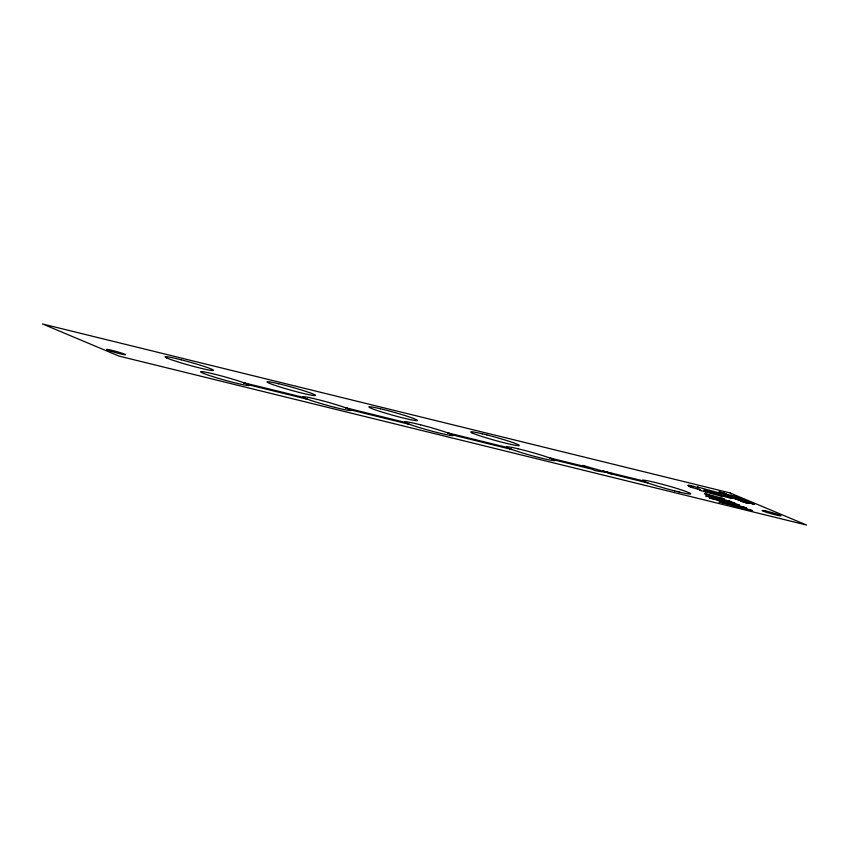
<?xml version="1.0" encoding="UTF-8"?>
<svg xmlns="http://www.w3.org/2000/svg" width="849" height="849" viewBox="0 0 849 849"><rect width="100%" height="100%" fill="white"/><g stroke="black" fill="none" stroke-linecap="round" stroke-linejoin="round"><path stroke-width="1.27" d="M731.636 496.336L726.33 495.009L726.85 495.222M733.971 498.183L739.309 499.509L738.789 499.297M716.333 493.566L703.895 490.011L713.744 492.42M736.614 498.48L730.405 496.707L731.573 496.952M719.676 493.428L720.504 493.301M699.756 490.223L700.658 490.096M721.045 492.728L723.019 493.142M711.589 497.535L705.71 495.901L711.632 497.482M730.342 495.954L728.538 495.37M735.298 498.565L736.072 498.713M741.071 499.647L745.687 500.889L743.48 500.21M744.86 501.908L741.548 500.846A27.911 1.751 15.6 0 0 740.848 500.666L739.001 499.785M736.699 497.737L734.64 496.941L735.743 497.164M750.696 503.361L745.104 501.366L746.229 501.568M739.001 500.273L740.434 500.57M746.929 501.281L745.337 500.942A29.906 1.878 15.6 0 1 744.637 500.772M735.117 496.485L734.449 496.347M724.972 493.64L727.137 494.426L721.045 492.781M722.244 493.099L718.912 491.836L724.94 493.513L722.52 492.717L723.783 493.195L723.051 493.057M730.352 498.076L732.252 498.246M688.008 485.288L689.908 485.458M746.398 502.735L747.704 503.043L745.475 502.279M729.323 496.028L730.267 496.23A11.483 0.722 15.6 0 1 730.925 496.4C742.238 499.658 722 494.405 730.002 496.081M732.825 497.026L731.891 496.824A11.483 0.722 15.6 0 1 731.233 496.665L729.333 496.092M731.583 497.036L733.133 497.503M719.994 498.193L724.186 498.788L704.383 493.587L713.988 496.707L710.655 496.23L713.011 497.217L718.18 497.949L731.689 501.939L729.28 500.921M733.048 497.461L732.496 497.174L733.78 497.567M705.668 492.017L722.403 496.463M738.726 500.05L742.663 500.963L740.243 500.167L741.506 500.613L740.784 500.507M699.077 487.825L690.088 485.49M721.639 494.107L713.818 492.441M721.226 495.731L730.246 498.055M688.709 486.265L693.442 487.347M697.857 487.071L720.398 493.258M716.662 493.556L727.306 496.474M743.544 501.865L743.851 501.939A11.546 0.722 15.6 0 1 744.509 502.099L746.441 502.682M705.561 491.985L699.905 490.287M278.589 383.727L283.067 384.83A25.183 1.581 15.6 0 1 312.007 393.575L314.13 394.467A25.183 1.581 15.6 0 1 303.878 393.575L299.4 392.471A25.183 1.581 15.6 0 1 270.544 383.748L268.337 382.835A25.183 1.581 15.6 0 1 278.663 383.759M380.511 408.783L385 409.876A25.194 1.581 15.6 0 1 413.887 418.61L416.063 419.512A25.183 1.581 15.6 0 1 405.811 418.621L401.333 417.517A25.194 1.581 15.6 0 1 372.424 408.783L370.27 407.891A25.194 1.581 15.6 0 1 380.543 408.793M482.328 433.797L486.817 434.9M738.099 499.562L736.635 499.286L738.736 499.976M212.25 373.624L216.739 374.727A25.194 1.581 15.6 0 1 245.616 383.451L247.791 384.364A25.183 1.581 15.6 0 1 237.54 383.461L233.061 382.368A25.194 1.581 15.6 0 1 204.153 373.634L201.998 372.732A25.194 1.581 15.6 0 1 212.25 373.624M517.922 448.75L522.411 449.853A25.183 1.581 15.6 0 1 551.351 458.587L553.474 459.479M679.136 491.985L674.647 490.881M749.667 502.926L749.136 502.905M743.321 500.178L742.037 499.923L742.716 500.178M736.794 497.684L735.818 497.281L740.954 498.745L732.05 495.922L733.366 496.241M243.631 382.708L302.997 397.29M404.92 422.346L345.554 407.753A25.321 1.592 15.6 0 1 348.769 408.985L349.724 409.409A25.183 1.581 15.6 0 1 339.473 408.518L334.994 407.414M506.736 447.37L447.487 432.799A25.194 1.581 15.6 0 1 452.506 434.921M642.651 480.767L602.96 471.015L613.18 473.965L608.064 473.158L647.745 482.911M248.736 384.852L308.091 399.433M410.025 424.489L350.658 409.897A25.194 1.581 15.6 0 0 348.684 408.963M452.591 434.943L511.841 449.503A25.3 1.592 15.6 0 1 508.636 448.272L507.681 447.858M554.408 459.967L591.636 469.115L595.372 470.686L607.969 472.681L582.807 465.411L586.542 466.971L549.303 457.823A25.321 1.592 15.6 0 1 552.519 459.054M734.417 496.432L730.31 495.137L736.338 496.803L733.918 496.007L735.17 496.463M730.225 496.134L732.952 496.888M744.414 500.719L742.419 500.178M741.92 501.027C737.102 499.912 746.568 502.512 742.695 501.228M743.798 501.833L745.401 502.332M181.145 359.785L176.656 358.681A25.183 1.581 15.6 0 0 166.5 357.811M420.595 424.829L416.106 423.725A25.194 1.581 15.6 0 0 405.875 422.834L407.998 423.736M538.744 457.484L543.233 458.587A25.183 1.581 15.6 0 0 552.497 459.054M741.92 500.942L742.631 501.122M733.748 497.429L736.667 498.427M738.45 499.976C741.464 500.645 736.263 499.074 738.619 499.944M735.361 498.713L740.859 500.157L734.024 498.246M730.172 495.774L731.668 496.315M743.851 500.645L742.525 500.252L749.359 502.237M724.144 494.001L722.807 493.534L729.641 495.455L724.208 493.938M724.802 493.683L725.916 494.086L722.319 493.142M697.432 488.982L691.203 487.337M729.652 495.678L730.331 495.933M727.487 496.707L732.135 498.183M688.146 485.352L693.23 486.965M719.825 493.492L721.597 494.076M700.51 490.022L697.454 488.982M748.192 502.3L751.439 503.139L743.894 500.708M747.863 502.566L752.904 503.722L752.384 503.51M645.728 482.147L643.584 481.256M508.636 448.272L509.814 448.75M347.581 408.507L348.769 408.985M306.075 398.68L303.931 397.788A25.194 1.581 15.6 0 1 314.183 398.68L318.662 399.773A25.183 1.581 15.6 0 1 347.602 408.518M733.44 496.315L738.874 497.832M753.933 504.157L754.464 504.38L739.001 500.337M738.418 498.968L737.898 498.756L746.971 501.239M730.214 495.689L730.745 495.912L724.781 494.351L725.301 494.574M688.635 486.275L691.086 487.294M472.086 432.905L474.23 433.807A25.183 1.581 15.6 0 0 503.202 442.552L507.638 443.645A25.183 1.581 15.6 0 0 517.869 444.536L515.736 443.634A25.183 1.581 15.6 0 0 486.859 434.921M166.404 357.79L168.548 358.692A25.183 1.581 15.6 0 0 197.52 367.437L201.956 368.519A25.183 1.581 15.6 0 0 212.186 369.411L210.064 368.519A25.183 1.581 15.6 0 0 181.177 359.796M721.109 495.731L722.52 496.474M697.74 487.061L699.194 487.825M243.589 382.697A25.194 1.581 15.6 0 1 248.64 384.82M335.047 407.424A25.183 1.581 15.6 0 1 303.093 397.321M405.015 422.377A25.183 1.581 15.6 0 0 436.97 432.481L441.416 433.563A25.183 1.581 15.6 0 0 451.636 434.455L449.514 433.563A25.183 1.581 15.6 0 0 420.626 424.84M472.182 432.937A25.183 1.581 15.6 0 1 482.412 433.828M538.797 457.494A25.183 1.581 15.6 0 1 509.888 448.771M508.731 448.304A25.183 1.581 15.6 0 1 518.007 448.771M679.126 491.985A25.183 1.581 15.6 0 0 689.367 492.876L687.244 491.985A25.183 1.581 15.6 0 0 658.357 483.261L653.836 482.147A25.183 1.581 15.6 0 0 644.624 481.701A25.183 1.581 15.6 0 0 674.7 490.902M765.851 511.056A9.827 0.616 15.6 0 0 762.646 510.896A9.965 0.626 15.6 0 0 763.453 511.236A9.827 0.616 15.6 0 0 773.842 514.409A9.965 0.626 15.6 0 0 775.625 514.865A9.827 0.616 15.6 0 0 780.751 515.555A9.965 0.626 15.6 0 0 780.157 515.258A9.827 0.616 15.6 0 0 767.475 511.438A9.965 0.626 15.6 0 0 765.713 511.002M741.665 501.377L746.313 502.82L745.592 502.555A11.546 0.722 15.6 0 1 744.817 502.364L741.729 501.388M731.477 495.466L733.387 496.092L731.52 495.466M720.079 492.176L721.99 492.802L720.122 492.176M736.433 505.399L718.976 501.918L752.426 510.642L731.658 504.911L746.26 507.819L723.751 501.589L739.617 505.261L737.516 504.38L709.488 497.938L736.433 505.399M741.007 499.01L737.792 498.321L744.424 500.157L736.136 497.631L740.997 499.01M730.002 492.908L42.45 323.947L118.998 356.092L806.55 525.053L730.002 492.908M733.494 496.421L732.92 496.283L733.483 496.41M735.489 498.756L734.905 498.607L735.425 498.83M733.048 502.502L715.091 498.087L735.022 503.33L733.048 502.502M745.581 500.74L745.581 500.74M110.932 351.178A9.838 0.616 15.6 0 0 125.556 354.733A9.838 0.616 15.6 0 0 111.781 350.308A9.838 0.616 15.6 0 0 110.932 351.178"/></g></svg>
